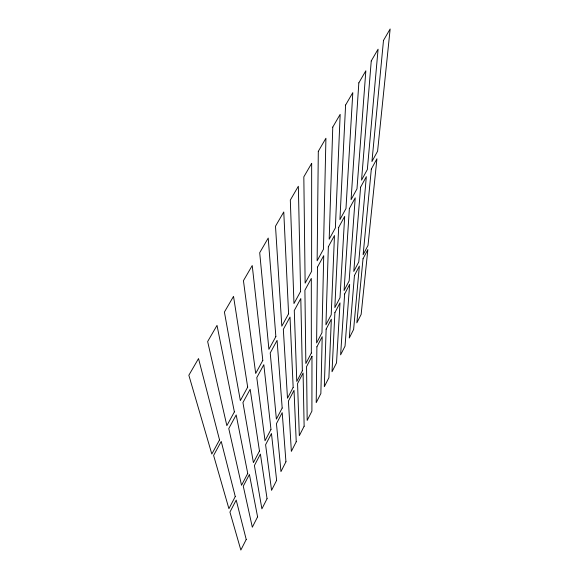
<?xml version="1.0" encoding="UTF-8"?>
<svg xmlns="http://www.w3.org/2000/svg" width="579" height="579" viewBox="0 0 579 579"><rect width="100%" height="100%" fill="white"/><g stroke="black" fill="none" stroke-linecap="round" stroke-linejoin="round"><path stroke-width="0.87" d="M311.661 163.358L311.618 271.29L305.133 283.16L303.83 176.848L311.661 163.358M311.98 356.237L311.907 411.133L307.174 420.448L306.566 366.608L311.98 356.237M318.305 151.351L317.133 260.818L323.473 249.223L325.926 138.222L318.305 151.351M317.473 267.122L316.604 342.985L321.967 332.744L323.726 255.643L317.473 267.122M316.901 346.814L316.214 402.651L320.867 393.488L322.206 336.66L316.901 346.814M328.351 246.748L325.941 324.862L331.21 314.802L334.474 235.508L328.351 246.748M326.136 329.133L324.32 386.7L328.901 377.689L331.347 319.159L326.136 329.133M332.773 127.09L329.19 239.228L335.371 227.916L340.17 114.345L332.773 127.09M338.672 227.409L334.828 307.608L340.003 297.722L344.671 216.394L338.672 227.409M334.894 312.646L332.02 371.761L336.529 362.888L340.011 302.853L334.894 312.646M345.598 105.038L339.931 219.622L345.981 208.549L352.806 92.618L345.598 105.038M349.369 208.592L344.071 290.564L349.144 280.866L355.231 197.823L349.369 208.592M344.643 293.973L340.611 354.84L345.041 346.126L349.665 284.369L344.643 293.973M358.842 82.855L351.069 199.683L356.982 188.863L365.848 70.776L358.842 82.855M360.594 187.198L353.791 271.428L358.77 261.918L366.333 176.66L360.594 187.198M371.255 60.94L361.542 180.156L367.332 169.56L378.087 49.164L371.255 60.94M354.449 275.481L349.275 338.006L353.624 329.444L359.364 266.072L354.449 275.481M371.327 169.082L363.134 254.753L368.005 245.445L376.922 158.805L371.327 169.082M383.493 40.421L371.935 161.548L377.595 151.184L390.152 28.95L383.493 40.421M363.019 258.784L356.859 322.85L361.144 314.419L367.853 249.535L363.019 258.784M246.227 539.462L240.842 550.05L229.928 512.06L236.203 500.068L246.227 539.462M257.59 516.852L252.321 527.223L243.281 486.179L249.411 474.469L257.59 516.852M267.064 498.7L261.889 508.876L254.405 465.53L260.398 454.066L267.064 498.7M285.946 461.767L280.96 471.581L276.458 423.64L282.205 412.646L285.946 461.767M276.632 480.346L271.558 490.333L265.602 444.73L271.464 433.519L276.632 480.346M296.231 441.763L291.346 451.381L288.414 401.066L294.023 390.326L296.231 441.763M304.134 426.209L299.321 435.676L297.57 383.53L303.085 372.977L304.134 426.209M235.269 496.558L228.915 508.68L213.608 455.42L221.236 441.43L235.269 496.558M247.74 473.434L241.537 485.267L228.77 428.54L236.181 414.94L247.74 473.434M259.472 451.055L253.407 462.635L242.941 402.55L250.164 389.298L259.472 451.055M270.972 429.437L265.037 440.757L256.786 377.602L263.821 364.69L270.972 429.437M282.183 408.043L276.378 419.131L270.219 352.966L277.08 340.372L282.183 408.043M293.162 387.402L287.488 398.251L283.334 329.335L290.021 317.06L293.162 387.402M311.328 353.052L305.85 363.511L304.909 290.18L311.314 278.419L311.328 353.052M302.347 370.799L296.781 381.438L294.277 310.532L300.805 298.54L302.347 370.799M247.682 387.141L240.343 400.567L224.413 312.045L233.525 296.361L247.682 387.141M234.379 411.886L226.859 425.645L207.644 341.552L217.016 325.398L234.379 411.886M262.815 360.413L255.686 373.455L243.448 280.677L252.227 265.551L262.815 360.413M275.857 336.602L268.902 349.325L259.703 252.726L268.222 238.041L275.857 336.602M219.535 439.917L211.82 454.037L188.848 375.243L198.525 358.567L219.535 439.917M300.602 291.418L293.973 303.541L290.311 200.11L298.344 186.25L300.602 291.418M288.588 313.789L281.814 326.194L275.503 226.201L283.768 211.957L288.588 313.789"/></g></svg>
